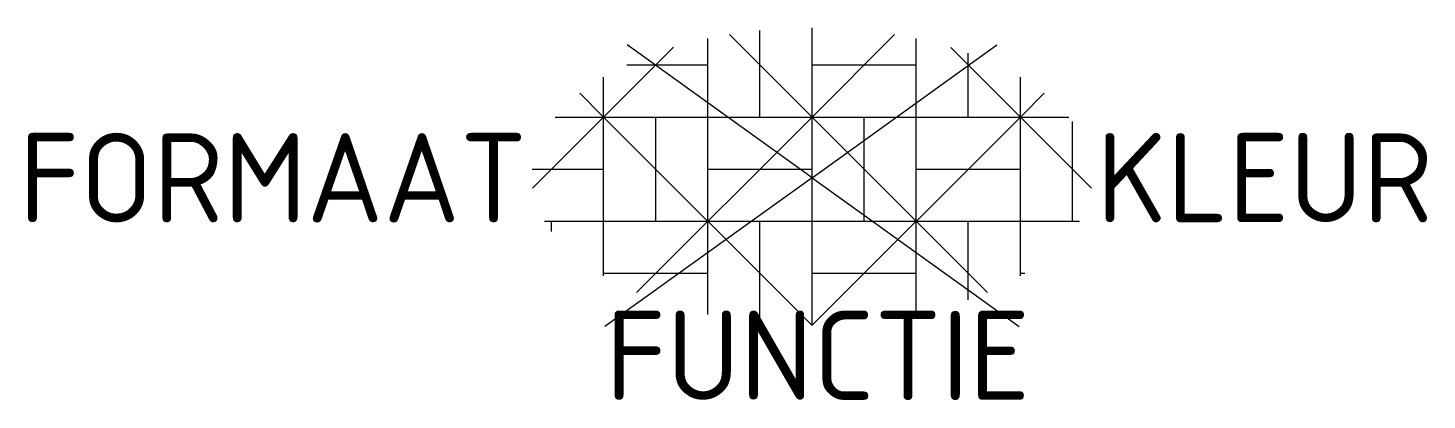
# Model space of a CAD drawing. Extents: x -15.8 to 12.4, y -4.5 to 3.
import ezdxf
from ezdxf.enums import TextEntityAlignment as Align

# ---------------------------------------------------------------- set-up
doc = ezdxf.new("R2010")
doc.units = 0
doc.styles.add('NLCS-ISO', font='NLCS-ISO.ttf')

msp = doc.modelspace()

# ---------------------------------------------------------------- linework, layer by layer
for p, q in [((-1.666, 2.891), (0, 1.224)), ((-1.05, 1.224), (-1.05, 2.972)), ((0, 1.224), (0, 3.021)), ((0, 1.224), (1.665, 2.889)), ((-4.2, 1.224), (-2.793, 2.631)), ((-2.1, 1.224), (-2.1, 2.808)), ((2.1, 1.224), (2.1, 2.809)), ((2.797, 2.627), (4.2, 1.224)), ((-3.735, 2.274), (-2.1, 2.274)), ((0, 2.274), (2.1, 2.274)), ((3.15, 1.224), (3.15, 2.512)), ((-4.2, 1.224), (-4.2, 2.03)), ((4.2, 1.224), (4.2, 2.031)), ((-4.679, 1.703), (-4.2, 1.224)), ((4.2, 1.224), (4.68, 1.704)), ((-5.632, -0.208), (-4.2, 1.224)), ((-5.178, 1.224), (-4.2, 1.224)), ((-4.2, -1.981), (-4.2, 1.224)), ((-4.2, 1.224), (-0.003, -2.972)), ((-4.2, 1.224), (0, 1.224)), ((-3.538, -2.313), (0, 1.224)), ((-3.15, -0.876), (-3.15, 1.224)), ((-2.1, -2.759), (-2.1, 1.224)), ((0, -2.972), (0, 1.224)), ((0, 1.224), (3.538, -2.314)), ((0, 1.224), (4.2, 1.224)), ((0.003, -2.972), (4.2, 1.224)), ((1.05, -0.876), (1.05, 1.224)), ((2.1, -2.76), (2.1, 1.224)), ((4.2, -1.982), (4.2, 1.224)), ((4.2, 1.224), (5.632, -0.208)), ((4.2, 1.224), (5.178, 1.224)), ((5.25, -0.876), (5.25, 1.133)), ((-5.642, 0.174), (-4.2, 0.174)), ((-2.1, 0.174), (0, 0.174)), ((2.1, 0.174), (4.2, 0.174)), ((-5.389, -0.876), (-4.2, -0.876)), ((-5.25, -1.084), (-5.25, -0.876)), ((-4.2, -0.876), (0, -0.876)), ((-1.05, -2.923), (-1.05, -0.876)), ((0, -0.876), (4.2, -0.876)), ((3.15, -2.464), (3.15, -0.876)), ((4.2, -0.876), (5.389, -0.876)), ((-4.2, -1.926), (-2.1, -1.926)), ((0, -1.926), (2.1, -1.926)), ((4.2, -1.926), (4.292, -1.926))]:
    msp.add_line(p, q)
at = {"ltscale": 0.1}
for q in [(-3.728, 2.684), (3.728, 2.684), (-4.172, -3.003), (4.172, -3.003)]:
    msp.add_line((0, 0), q, dxfattribs=at)

# ---------------------------------------------------------------- texts
at = {"style": 'NLCS-ISO'}
msp.add_attdef('FORMAAT', text='KF', height=1.8, dxfattribs=at).set_placement((-5.742, 0), align=Align.MIDDLE_RIGHT)
msp.add_attdef('KLEUR', text='G', height=1.8, dxfattribs=at).set_placement((5.732, 0), align=Align.MIDDLE_LEFT)
at = {"style": 'NLCS-ISO', "flags": 1}
msp.add_attdef('FUNCTIE', text='', height=1.8, dxfattribs=at).set_placement((0.116, -3.585), align=Align.MIDDLE_CENTER)

doc.saveas('drawing.dxf')
